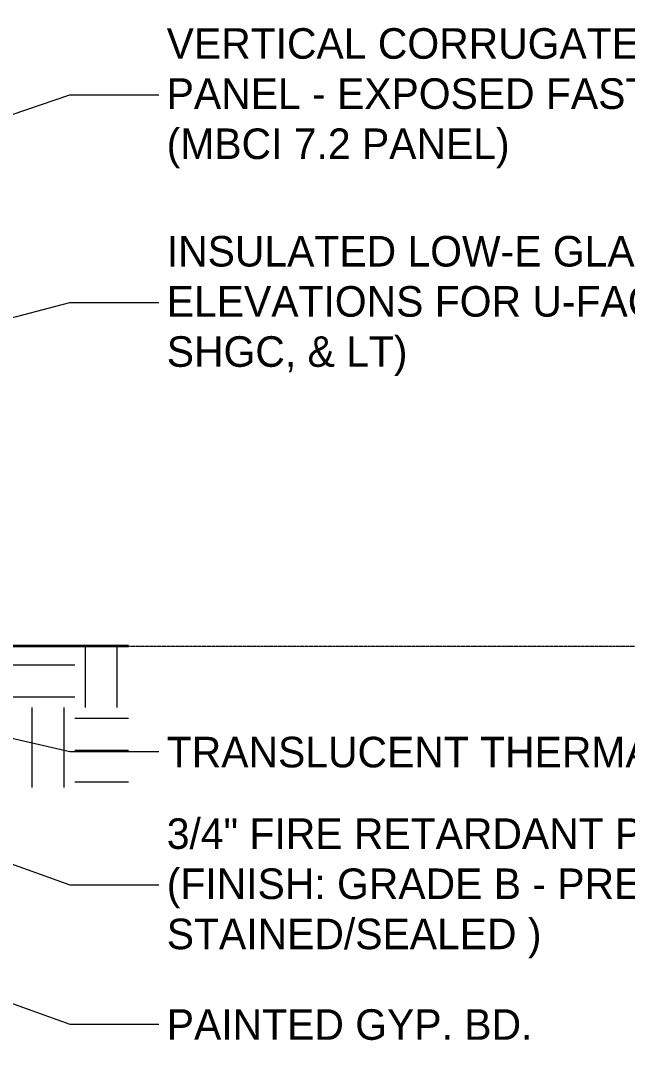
# Model space of a CAD drawing. Header units: inches. Extents: x -23445 to -52, y -314 to 853.
# Drawn here: x -14499 to -14156, y -226 to 353 of the extents above; entities that cross this region are included whole.
import ezdxf

# ---------------------------------------------------------------- set-up
doc = ezdxf.new("R2010")
doc.units = ezdxf.units.IN
doc.header["$MEASUREMENT"] = 0
doc.linetypes.add('Grid Line 1_2_', pattern=[0.875, 0.5, -0.125, 0.125, -0.125])
for name, color, linetype, lineweight in [('A-ANNO-IDEN', 131, 'Continuous', 9), ('A-FLOR-LEVL', 51, 'Continuous', 9), ('C-TOPO', 7, 'Continuous', 9)]:
    doc.layers.add(name, color=color, linetype=linetype, lineweight=lineweight)
doc.styles.add('Century Gothic', font='GOTHIC.TTF', dxfattribs={"height": 17.245342})
pattern_1 = [(0, (-33524.074, 67.247), (48, 48), [48, -48]), (0, (-33524.074, 85.247), (48, 48), [48, -48]), (0, (-33524.074, 103.247), (48, 48), [48, -48]), (90, (-33518.074, 109.247), (-48, 48), [48, -48]), (90, (-33500.074, 109.247), (-48, 48), [48, -48]), (90, (-33482.074, 109.247), (-48, 48), [48, -48])]

msp = doc.modelspace()

# ---------------------------------------------------------------- hatches: boundary and pattern name
at = {"layer": 'C-TOPO'}
h = msp.add_hatch(dxfattribs=at)
h.set_pattern_fill('FP_13', color=256, style=0, pattern_type=2)
h.set_pattern_definition(pattern_1)
h.paths.add_polyline_path([(-14552.3283, -79.828), (-14476.77262, -79.828), (-14476.77262, 0), (-14621.67762, 0), (-14621.67762, -36), (-14618.67762, -36), (-14618.67762, -48), (-14623.67762, -48), (-14623.67762, -79.828), (-14557.95299, -79.828)], flags=0)
h = msp.add_hatch(dxfattribs=at)
h.set_pattern_fill('FP_13', color=256, style=0, pattern_type=2)
h.set_pattern_definition(pattern_1)
h.paths.add_polyline_path([(-14437.63362, -79.828), (-14437.63362, 0), (-14476.77262, 0), (-14476.77262, -79.828)], flags=0)

# ---------------------------------------------------------------- linework, layer by layer
at = {"layer": 'A-ANNO-IDEN', "color": 153}
for p, q in [((-14753.30797, 214.39687), (-14470.81379, 311.04597)), ((-14470.81379, 311.04597), (-14416.15735, 311.04597)), ((-14756.86228, 118.20785), (-14470.75129, 193.81954)), ((-14470.75129, 193.81954), (-14416.09485, 193.81954)), ((-15139.92187, 26.66641), (-14470.75129, -213.32508)), ((-14918.50116, 26.66641), (-14470.75129, -134.75644)), ((-14789.26729, 14.51183), (-14470.75129, -59.60653)), ((-14470.75129, -59.60653), (-14416.09485, -59.60653)), ((-14470.75129, -134.75644), (-14416.09485, -134.75644)), ((-14470.75129, -213.32508), (-14416.09485, -213.32508))]:
    msp.add_line(p, q, dxfattribs=at)
at = {"layer": 'A-FLOR-LEVL', "linetype": 'Grid Line 1_2_'}
msp.add_line((-19122.86105, 0), (-13634.10082, 0), dxfattribs=at)
at = {"layer": 'C-TOPO', "lineweight": 35}
for p, q in [((-14476.77262, 0), (-14541.15118, 0)), ((-14437.63362, 0), (-14476.77262, 0))]:
    msp.add_line(p, q, dxfattribs=at)
at = {"layer": 'C-TOPO'}
for p in [(-14541.15117, 0), (-14437.63362, 0)]:
    msp.add_line(p, (-14476.77275, 0), dxfattribs=at)

# ---------------------------------------------------------------- next in the draw order: texts
at = {"layer": 'A-ANNO-IDEN', "char_height": 17.2453416, "attachment_point": 1, "line_spacing_factor": 0.984117, "style": 'Century Gothic', "bg_fill": 3, "box_fill_scale": 1.25, "bg_fill_color": 0, "bg_fill_transparency": 0}
for s, insert, width in [('VERTICAL CORRUGATED METAL\\PPANEL - EXPOSED FASTENERS -\\P(MBCI 7.2 PANEL)', (-14416.15735, 348.57703), 425.736), ('INSULATED LOW-E GLAZING (SEE\\PELEVATIONS FOR U-FACTOR,\\PSHGC, & LT)', (-14416.09485, 231.35059), 433.944), ('TRANSLUCENT THERMAL GLAZING', (-14416.09485, -51.21833), 452.736), ('3/4" FIRE RETARDANT PLYWOOD\\P(FINISH: GRADE B - PREFINISHED\\PSTAINED/SEALED )', (-14416.09485, -97.22538), 430.272), ('PAINTED GYP. BD.', (-14416.09485, -204.93688), 240.192)]:
    msp.add_mtext(s, dxfattribs=dict(at, insert=insert, width=width))

doc.saveas('drawing.dxf')
